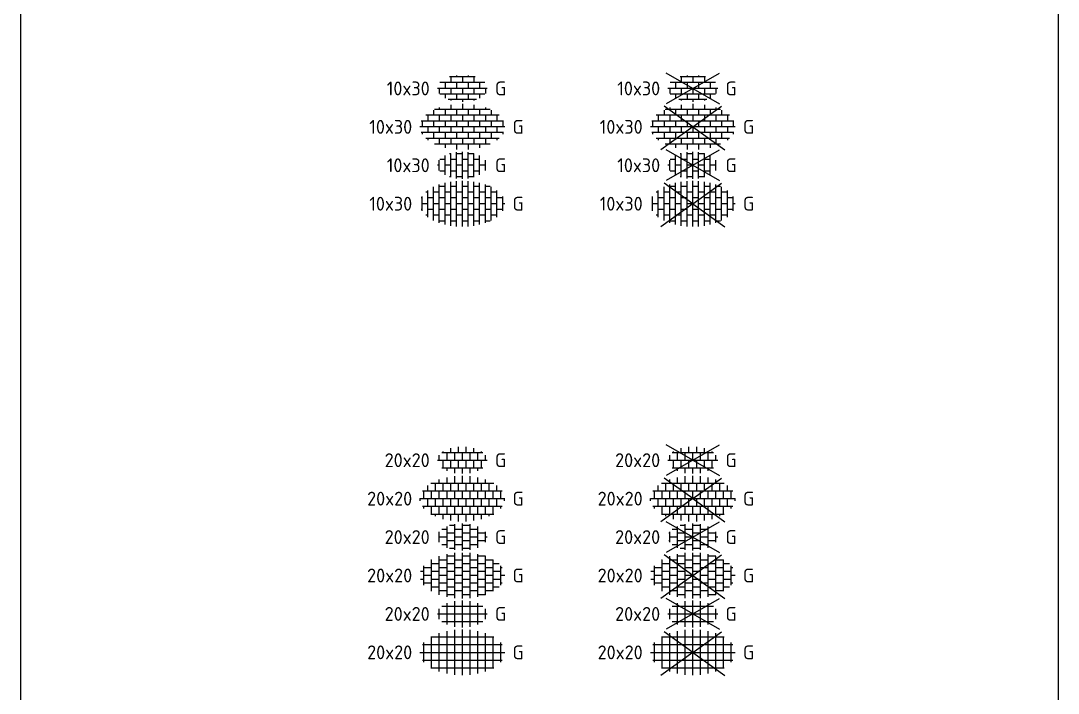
# Model space of a CAD drawing. Header units: metres. Extents: x -77 to 448, y 4806 to 5239.
# Drawn here: x 81.16 to 108.17, y 4893.88 to 4911.38 of the extents above; entities that cross this region are included whole.
import ezdxf
from ezdxf.enums import TextEntityAlignment as Align

# ---------------------------------------------------------------- set-up
doc = ezdxf.new("R2010")
doc.units = ezdxf.units.M
doc.layers.add('V-WE-VH-OPENVERHARDING_STRAATBAKSTEEN-S', color=90, linetype='Continuous', lineweight=25)
doc.styles.add('NLCS-ISO', font='NLCS-ISO.ttf')

# ---------------------------------------------------------------- blocks, each defined once
blk = doc.blocks.new('SVH-TEGEL_100X300_HALFST-SO')
for p, q in [((-2.25, -2.72), (-2.25, 2.72)), ((-1.5, -2.86), (-1.5, 2.86)), ((-0.75, -2.95), (-0.75, 2.95)), ((0, -2.98), (0, 2.97)), ((0.75, -2.95), (0.75, 2.95)), ((1.5, -2.86), (1.5, 2.86)), ((2.25, -2.72), (2.25, 2.72)), ((-4.5, 1.5), (-4.77, 1.5)), ((-4.5, -1.73), (-4.5, 1.73)), ((-3.75, -2.18), (-3.75, 2.18)), ((-3, 1.5), (-3.75, 1.5)), ((-3, -2.5), (-3, 2.5)), ((-2.25, 2.25), (-3, 2.25)), ((-1.5, 1.5), (-2.25, 1.5)), ((-0.75, 2.25), (-1.5, 2.25)), ((0, 1.5), (-0.75, 1.5)), ((0.75, 2.25), (0, 2.25)), ((1.5, 1.5), (0.75, 1.5)), ((2.25, 2.25), (1.5, 2.25)), ((3, 1.5), (2.25, 1.5)), ((3, -2.5), (3, 2.5)), ((3.61, 2.25), (3, 2.25)), ((3.75, -2.18), (3.75, 2.18)), ((4.5, 1.5), (3.75, 1.5)), ((4.5, -1.73), (4.5, 1.73)), ((-5.25, 0.75), (-5.35, 0.75)), ((-5.25, -0.93), (-5.25, 0.93)), ((-4.5, 0), (-5.25, 0)), ((-3.75, 0.75), (-4.5, 0.75)), ((-3, 0), (-3.75, 0)), ((-2.25, 0.75), (-3, 0.75)), ((-1.5, 0), (-2.25, 0)), ((-0.75, 0.75), (-1.5, 0.75)), ((0, 0), (-0.75, 0)), ((0.75, 0.75), (0, 0.75)), ((1.5, 0), (0.75, 0)), ((2.25, 0.75), (1.5, 0.75)), ((3, 0), (2.25, 0)), ((3.75, 0.75), (3, 0.75)), ((5.25, 0.75), (4.5, 0.75)), ((5.25, -0.93), (5.25, 0.93)), ((-5.25, -0.75), (-5.35, -0.75)), ((-3.75, -0.75), (-4.5, -0.75)), ((-2.25, -0.75), (-3, -0.75)), ((-0.75, -0.75), (-1.5, -0.75)), ((0.75, -0.75), (0, -0.75)), ((2.25, -0.75), (1.5, -0.75)), ((3.75, -0.75), (3, -0.75)), ((4.5, 0), (3.75, 0)), ((5.25, -0.75), (4.5, -0.75)), ((5.53, 0), (5.25, 0)), ((-4.5, -1.5), (-4.77, -1.5)), ((-3, -1.5), (-3.75, -1.5)), ((-2.25, -2.25), (-3, -2.25)), ((-1.5, -1.5), (-2.25, -1.5)), ((-0.75, -2.25), (-1.5, -2.25)), ((0, -1.5), (-0.75, -1.5)), ((0.75, -2.25), (0, -2.25)), ((1.5, -1.5), (0.75, -1.5)), ((2.25, -2.25), (1.5, -2.25)), ((3, -1.5), (2.25, -1.5)), ((3.61, -2.25), (3, -2.25)), ((4.5, -1.5), (3.75, -1.5))]:
    blk.add_line(p, q)
at = {"style": 'NLCS-ISO'}
blk.add_attdef('FORMAAT', text='', height=1.8, dxfattribs=at).set_placement((-6.53, 0), align=Align.MIDDLE_RIGHT)
blk.add_attdef('KLEUR', text='', height=1.8, dxfattribs=at).set_placement((6.53, 0), align=Align.MIDDLE_LEFT)
at = {"style": 'NLCS-ISO', "flags": 1}
blk.add_attdef('FUNCTIE', text='', height=1.8, dxfattribs=at).set_placement((0, -3.98), align=Align.TOP_CENTER)
blk = doc.blocks.new('SVH-TEGEL_100X300_HALFST_KL-SO')
for p, q in [((-1.5, 1.5), (-1.67, 1.5)), ((-1.5, -1.55), (-1.5, 1.55)), ((-0.75, -1.7), (-0.75, 1.7)), ((0, 1.5), (-0.75, 1.5)), ((0, -1.75), (0, 1.75)), ((0.75, -1.7), (0.75, 1.7)), ((1.5, 1.5), (0.75, 1.5)), ((1.5, -1.55), (1.5, 1.55)), ((-3, 0), (-3.25, 0)), ((-3, -0.67), (-3, 0.67)), ((-2.25, 0.75), (-2.94, 0.75)), ((-2.25, -1.26), (-2.25, 1.26)), ((-1.5, 0), (-2.25, 0)), ((-0.75, 0.75), (-1.5, 0.75)), ((0, 0), (-0.75, 0)), ((0.75, 0.75), (0, 0.75)), ((1.5, 0), (0.75, 0)), ((2.25, 0.75), (1.5, 0.75)), ((2.25, -1.26), (2.25, 1.26)), ((3, 0), (2.25, 0)), ((3, -0.67), (3, 0.67)), ((-2.25, -0.75), (-2.94, -0.75)), ((-0.75, -0.75), (-1.5, -0.75)), ((0.75, -0.75), (0, -0.75)), ((2.25, -0.75), (1.5, -0.75)), ((-1.5, -1.5), (-1.67, -1.5)), ((0, -1.5), (-0.75, -1.5)), ((1.5, -1.5), (0.75, -1.5))]:
    blk.add_line(p, q)
at = {"style": 'NLCS-ISO'}
blk.add_attdef('FORMAAT', text='', height=1.8, dxfattribs=at).set_placement((-4.25, 0), align=Align.MIDDLE_RIGHT)
blk.add_attdef('KLEUR', text='', height=1.8, dxfattribs=at).set_placement((4.25, 0), align=Align.MIDDLE_LEFT)
at = {"style": 'NLCS-ISO', "flags": 1}
blk.add_attdef('FUNCTIE', text='', height=1.8, dxfattribs=at).set_placement((0, -2.75), align=Align.TOP_CENTER)
blk = doc.blocks.new('SVH-TEGEL_100X300_LINT-SO')
for p, q in [((-1.5, 2.86), (-1.5, 2.25)), ((0, 2.98), (0, 2.25)), ((1.5, 2.86), (1.5, 2.25)), ((4.77, 1.5), (-4.77, 1.5)), ((-4.5, 1.5), (-4.5, 0.75)), ((-3.75, 2.18), (-3.75, 1.5)), ((3.61, 2.25), (-3.61, 2.25)), ((-3, 2.5), (-3, 2.25)), ((-3, 1.5), (-3, 0.75)), ((-2.25, 2.25), (-2.25, 1.5)), ((-1.5, 1.5), (-1.5, 0.75)), ((-0.75, 2.25), (-0.75, 1.5)), ((0, 1.5), (0, 0.75)), ((0.75, 2.25), (0.75, 1.5)), ((1.5, 1.5), (1.5, 0.75)), ((2.25, 2.25), (2.25, 1.5)), ((3, 2.5), (3, 2.25)), ((3, 1.5), (3, 0.75)), ((3.75, 2.18), (3.75, 1.5)), ((4.5, 1.5), (4.5, 0.75)), ((5.53, 0), (-5.53, 0)), ((5.35, 0.75), (-5.35, 0.75)), ((-5.25, 0.75), (-5.25, 0)), ((-3.75, 0.75), (-3.75, 0)), ((-2.25, 0.75), (-2.25, 0)), ((-0.75, 0.75), (-0.75, 0)), ((0.75, 0.75), (0.75, 0)), ((2.25, 0.75), (2.25, 0)), ((3.75, 0.75), (3.75, 0)), ((5.25, 0.75), (5.25, 0)), ((5.35, -0.75), (-5.35, -0.75)), ((-5.25, -0.75), (-5.25, -0.93)), ((-4.5, 0), (-4.5, -0.75)), ((-3.75, -0.75), (-3.75, -1.5)), ((-3, 0), (-3, -0.75)), ((-2.25, -0.75), (-2.25, -1.5)), ((-1.5, 0), (-1.5, -0.75)), ((-0.75, -0.75), (-0.75, -1.5)), ((0, 0), (0, -0.75)), ((0.75, -0.75), (0.75, -1.5)), ((1.5, 0), (1.5, -0.75)), ((2.25, -0.75), (2.25, -1.5)), ((3, 0), (3, -0.75)), ((3.75, -0.75), (3.75, -1.5)), ((4.5, 0), (4.5, -0.75)), ((5.25, -0.75), (5.25, -0.93)), ((4.77, -1.5), (-4.77, -1.5)), ((-4.5, -1.5), (-4.5, -1.73)), ((3.61, -2.25), (-3.61, -2.25)), ((-3, -1.5), (-3, -2.25)), ((-2.25, -2.25), (-2.25, -2.72)), ((-1.5, -1.5), (-1.5, -2.25)), ((-0.75, -2.25), (-0.75, -2.95)), ((0, -1.5), (0, -2.25)), ((0.75, -2.25), (0.75, -2.95)), ((1.5, -1.5), (1.5, -2.25)), ((2.25, -2.25), (2.25, -2.72)), ((3, -1.5), (3, -2.25)), ((4.5, -1.5), (4.5, -1.73))]:
    blk.add_line(p, q)
at = {"style": 'NLCS-ISO'}
blk.add_attdef('FORMAAT', text='', height=1.8, dxfattribs=at).set_placement((-6.53, 0), align=Align.MIDDLE_RIGHT)
blk.add_attdef('KLEUR', text='', height=1.8, dxfattribs=at).set_placement((6.53, 0), align=Align.MIDDLE_LEFT)
at = {"style": 'NLCS-ISO', "flags": 1}
blk.add_attdef('FUNCTIE', text='', height=1.8, dxfattribs=at).set_placement((0.12, -3.58), align=Align.TOP_CENTER)
blk = doc.blocks.new('SVH-TEGEL_100X300_LINT_KL-SO')
for p, q in [((1.67, 1.5), (-1.67, 1.5)), ((-1.5, 1.5), (-1.5, 0.75)), ((-0.75, 1.7), (-0.75, 1.5)), ((0, 1.5), (0, 0.75)), ((0.75, 1.7), (0.75, 1.5)), ((1.5, 1.5), (1.5, 0.75)), ((3.25, 0), (-3.25, 0)), ((2.94, 0.75), (-2.94, 0.75)), ((-2.25, 0.75), (-2.25, 0)), ((-0.75, 0.75), (-0.75, 0)), ((0.75, 0.75), (0.75, 0)), ((2.25, 0.75), (2.25, 0)), ((-3, 0), (-3, -0.67)), ((2.94, -0.75), (-2.94, -0.75)), ((-2.25, -0.75), (-2.25, -1.26)), ((-1.5, 0), (-1.5, -0.75)), ((-0.75, -0.75), (-0.75, -1.45)), ((0, 0), (0, -0.75)), ((0.75, -0.75), (0.75, -1.45)), ((1.5, 0), (1.5, -0.75)), ((2.25, -0.75), (2.25, -1.26)), ((3, 0), (3, -0.67)), ((1.83, -1.45), (-1.83, -1.45)), ((-1.5, -1.45), (-1.5, -1.55)), ((0, -1.45), (0, -1.75)), ((1.5, -1.45), (1.5, -1.55))]:
    blk.add_line(p, q)
at = {"style": 'NLCS-ISO'}
blk.add_attdef('FORMAAT', text='', height=1.8, dxfattribs=at).set_placement((-4.25, 0), align=Align.MIDDLE_RIGHT)
blk.add_attdef('KLEUR', text='', height=1.8, dxfattribs=at).set_placement((4.25, 0), align=Align.MIDDLE_LEFT)
at = {"style": 'NLCS-ISO', "flags": 1}
blk.add_attdef('FUNCTIE', text='', height=1.8, dxfattribs=at).set_placement((0, -2.75), align=Align.TOP_CENTER)
blk = doc.blocks.new('SVH-TEGEL_200X200_BLOK-SO')
for p, q in [((-2, -2.77), (-2, 2.77)), ((-1, -2.93), (-1, 2.93)), ((0, -2.98), (0, 2.98)), ((1, -2.93), (1, 2.93)), ((2, -2.77), (2, 2.77)), ((-4.09, 2), (4.09, 2)), ((-4, -2.05), (-4, 2.05)), ((-3, -2.5), (-3, 2.5)), ((3, -2.5), (3, 2.5)), ((4, -2.05), (4, 2.05)), ((-5.53, 0), (5.53, 0)), ((-5.2, 1), (5.2, 1)), ((-5, -1.27), (-5, 1.27)), ((5, -1.27), (5, 1.27)), ((-5.2, -1), (5.2, -1)), ((-4.09, -2), (4.09, -2))]:
    blk.add_line(p, q)
at = {"style": 'NLCS-ISO'}
blk.add_attdef('FORMAAT', text='', height=1.8, dxfattribs=at).set_placement((-6.53, 0), align=Align.MIDDLE_RIGHT)
blk.add_attdef('KLEUR', text='', height=1.8, dxfattribs=at).set_placement((6.53, 0), align=Align.MIDDLE_LEFT)
at = {"style": 'NLCS-ISO', "flags": 1}
blk.add_attdef('FUNCTIE', text='', height=1.8, dxfattribs=at).set_placement((0, -3.98), align=Align.TOP_CENTER)
blk = doc.blocks.new('SVH-TEGEL_200X200_BLOK_KL-SO')
for p, q in [((-2, -1.38), (-2, 1.38)), ((-1, -1.67), (-1, 1.67)), ((0, -1.75), (0, 1.75)), ((1, -1.67), (1, 1.67)), ((2, -1.38), (2, 1.38)), ((-3.25, 0), (3.25, 0)), ((-3, -0.67), (-3, 0.67)), ((-2.67, 1), (2.67, 1)), ((3, -0.67), (3, 0.67)), ((-2.67, -1), (2.67, -1))]:
    blk.add_line(p, q)
at = {"style": 'NLCS-ISO'}
blk.add_attdef('FORMAAT', text='', height=1.8, dxfattribs=at).set_placement((-4.25, 0), align=Align.MIDDLE_RIGHT)
blk.add_attdef('KLEUR', text='', height=1.8, dxfattribs=at).set_placement((4.25, 0), align=Align.MIDDLE_LEFT)
at = {"style": 'NLCS-ISO', "flags": 1}
blk.add_attdef('FUNCTIE', text='', height=1.8, dxfattribs=at).set_placement((0, -2.75), align=Align.TOP_CENTER)
blk = doc.blocks.new('SVH-TEGEL_200X200_HALFST-SO')
for p, q in [((-2, -2.77), (-2, 2.77)), ((-1, -2.93), (-1, 2.93)), ((0, -2.98), (0, 2.97)), ((1, -2.93), (1, 2.93)), ((2, -2.77), (2, 2.77)), ((-4, 2), (-4.09, 2)), ((-4, -2.05), (-4, 2.05)), ((-3, 1.5), (-4, 1.5)), ((-3, -2.5), (-3, 2.5)), ((-2, 2), (-3, 2)), ((-1, 2.5), (-2, 2.5)), ((-1, 1.5), (-2, 1.5)), ((0, 2), (-1, 2)), ((1, 2.5), (0, 2.5)), ((1, 1.5), (0, 1.5)), ((2, 2), (1, 2)), ((2.99, 2.5), (2, 2.5)), ((3, 1.5), (2, 1.5)), ((3, -2.5), (3, 2.5)), ((4, 2), (3, 2)), ((4, -2.05), (4, 2.05)), ((4.77, 1.5), (4, 1.5)), ((-5, 0.5), (-5.45, 0.5)), ((-5, -1.27), (-5, 1.27)), ((-4, 1), (-5, 1)), ((-4, 0), (-5, 0)), ((-3, 0.5), (-4, 0.5)), ((-2, 1), (-3, 1)), ((-2, 0), (-3, 0)), ((-1, 0.5), (-2, 0.5)), ((0, 1), (-1, 1)), ((0, 0), (-1, 0)), ((1, 0.5), (0, 0.5)), ((2, 1), (1, 1)), ((2, 0), (1, 0)), ((3, 0.5), (2, 0.5)), ((4, 1), (3, 1)), ((4, 0), (3, 0)), ((5, 0.5), (4, 0.5)), ((5, -1.27), (5, 1.27)), ((5.2, 1), (5, 1)), ((-5, -0.5), (-5.45, -0.5)), ((-4, -1), (-5, -1)), ((-3, -0.5), (-4, -0.5)), ((-2, -1), (-3, -1)), ((-1, -0.5), (-2, -0.5)), ((0, -1), (-1, -1)), ((1, -0.5), (0, -0.5)), ((2, -1), (1, -1)), ((3, -0.5), (2, -0.5)), ((4, -1), (3, -1)), ((5, -0.5), (4, -0.5)), ((5.53, 0), (5, 0)), ((5.2, -1), (5, -1)), ((-4, -2), (-4.09, -2)), ((-3, -1.5), (-4, -1.5)), ((-2, -2), (-3, -2)), ((-1, -1.5), (-2, -1.5)), ((-1, -2.5), (-2, -2.5)), ((0, -2), (-1, -2)), ((1, -1.5), (0, -1.5)), ((1, -2.5), (0, -2.5)), ((2, -2), (1, -2)), ((3, -1.5), (2, -1.5)), ((2.99, -2.5), (2, -2.5)), ((4, -2), (3, -2)), ((4.77, -1.5), (4, -1.5))]:
    blk.add_line(p, q)
at = {"style": 'NLCS-ISO'}
blk.add_attdef('FORMAAT', text='', height=1.8, dxfattribs=at).set_placement((-6.53, 0), align=Align.MIDDLE_RIGHT)
blk.add_attdef('KLEUR', text='', height=1.8, dxfattribs=at).set_placement((6.53, 0), align=Align.MIDDLE_LEFT)
at = {"style": 'NLCS-ISO', "flags": 1}
blk.add_attdef('FUNCTIE', text='', height=1.8, dxfattribs=at).set_placement((0, -3.98), align=Align.TOP_CENTER)
blk = doc.blocks.new('SVH-TEGEL_200X200_HALFST_KL-SO')
for p, q in [((-2, -1.38), (-2, 1.38)), ((-1, 1.5), (-1.67, 1.5)), ((-1, -1.67), (-1, 1.67)), ((0, -1.75), (0, 1.75)), ((1, 1.5), (0, 1.5)), ((1, -1.67), (1, 1.67)), ((2, -1.38), (2, 1.38)), ((-3, 0.5), (-3.11, 0.5)), ((-3, -0.67), (-3, 0.67)), ((-2, 0), (-3, 0)), ((-2, 1), (-2.67, 1)), ((-1, 0.5), (-2, 0.5)), ((0, 1), (-1, 1)), ((0, 0), (-1, 0)), ((1, 0.5), (0, 0.5)), ((2, 1), (1, 1)), ((2, 0), (1, 0)), ((3, 0.5), (2, 0.5)), ((3, -0.67), (3, 0.67)), ((3.25, 0), (3, 0)), ((-3, -0.5), (-3.11, -0.5)), ((-2, -1), (-2.67, -1)), ((-1, -0.5), (-2, -0.5)), ((0, -1), (-1, -1)), ((1, -0.5), (0, -0.5)), ((2, -1), (1, -1)), ((3, -0.5), (2, -0.5)), ((-1, -1.5), (-1.67, -1.5)), ((1, -1.5), (0, -1.5))]:
    blk.add_line(p, q)
at = {"style": 'NLCS-ISO'}
blk.add_attdef('FORMAAT', text='', height=1.8, dxfattribs=at).set_placement((-4.25, 0), align=Align.MIDDLE_RIGHT)
blk.add_attdef('KLEUR', text='', height=1.8, dxfattribs=at).set_placement((4.25, 0), align=Align.MIDDLE_LEFT)
at = {"style": 'NLCS-ISO', "flags": 1}
blk.add_attdef('FUNCTIE', text='', height=1.8, dxfattribs=at).set_placement((0, -2.75), align=Align.TOP_CENTER)
blk = doc.blocks.new('SVH-TEGEL_200X200_LINT-SO')
for p, q in [((-2, 2), (-2, 2.77)), ((-1, 2), (-1, 2.93)), ((0, 2), (0, 2.98)), ((1, 2), (1, 2.93)), ((2, 2), (2, 2.77)), ((-4.5, 1), (-4.5, 1.73)), ((-4.09, 2), (4.09, 2)), ((-3.5, 1), (-3.5, 2)), ((-3, 2), (-3, 2.5)), ((-2.5, 1), (-2.5, 2)), ((-1.5, 1), (-1.5, 2)), ((-0.5, 1), (-0.5, 2)), ((0.5, 1), (0.5, 2)), ((1.5, 1), (1.5, 2)), ((2.5, 1), (2.5, 2)), ((3, 2), (3, 2.5)), ((3.5, 1), (3.5, 2)), ((4, 2), (4, 2.05)), ((4.5, 1), (4.5, 1.73)), ((-5.53, 0), (5.53, 0)), ((-5.5, -0.28), (-5.5, 0)), ((-5.2, 1), (5.2, 1)), ((-5, 0), (-5, 1)), ((-4.5, -1), (-4.5, 0)), ((-4, 0), (-4, 1)), ((-3.5, -1), (-3.5, 0)), ((-3, 0), (-3, 1)), ((-2.5, -1), (-2.5, 0)), ((-2, 0), (-2, 1)), ((-1.5, -1), (-1.5, 0)), ((-1, 0), (-1, 1)), ((-0.5, -1), (-0.5, 0)), ((0, 0), (0, 1)), ((0.5, -1), (0.5, 0)), ((1, 0), (1, 1)), ((1.5, -1), (1.5, 0)), ((2, 0), (2, 1)), ((2.5, -1), (2.5, 0)), ((3, 0), (3, 1)), ((3.5, -1), (3.5, 0)), ((4, 0), (4, 1)), ((4.5, -1), (4.5, 0)), ((5, 0), (5, 1)), ((5.5, -0.28), (5.5, 0)), ((-5.2, -1), (5.2, -1)), ((-5, -1.27), (-5, -1)), ((-4, -2), (-4, -1)), ((-3, -2), (-3, -1)), ((-2, -2), (-2, -1)), ((-1, -2), (-1, -1)), ((0, -2), (0, -1)), ((1, -2), (1, -1)), ((2, -2), (2, -1)), ((3, -2), (3, -1)), ((4, -2), (4, -1)), ((5, -1.27), (5, -1)), ((-4.09, -2), (4.09, -2)), ((-3.5, -2.3), (-3.5, -2)), ((-2.5, -2.65), (-2.5, -2)), ((-1.5, -2.86), (-1.5, -2)), ((-0.5, -2.96), (-0.5, -2)), ((0.5, -2.96), (0.5, -2)), ((1.5, -2.86), (1.5, -2)), ((2.5, -2.65), (2.5, -2)), ((3.5, -2.3), (3.5, -2))]:
    blk.add_line(p, q)
at = {"style": 'NLCS-ISO'}
blk.add_attdef('FORMAAT', text='', height=1.8, dxfattribs=at).set_placement((-6.53, 0), align=Align.MIDDLE_RIGHT)
blk.add_attdef('KLEUR', text='', height=1.8, dxfattribs=at).set_placement((6.53, 0), align=Align.MIDDLE_LEFT)
at = {"style": 'NLCS-ISO', "flags": 1}
blk.add_attdef('FUNCTIE', text='', height=1.8, dxfattribs=at).set_placement((0, -3.98), align=Align.TOP_CENTER)
blk = doc.blocks.new('SVH-TEGEL_200X200_LINT_KL-SO')
for p, q in [((-1.5, 1), (-1.5, 1.55)), ((-0.5, 1), (-0.5, 1.73)), ((0.5, 1), (0.5, 1.73)), ((1.5, 1), (1.5, 1.55)), ((-3.25, 0), (3.25, 0)), ((-3, 0), (-3, 0.67)), ((-2.67, 1), (2.67, 1)), ((-2.5, 1), (-2.5, 1.12)), ((-2.5, -1), (-2.5, 0)), ((-2, 0), (-2, 1)), ((-1.5, -1), (-1.5, 0)), ((-1, 0), (-1, 1)), ((-0.5, -1), (-0.5, 0)), ((0, 0), (0, 1)), ((0.5, -1), (0.5, 0)), ((1, 0), (1, 1)), ((1.5, -1), (1.5, 0)), ((2, 0), (2, 1)), ((2.5, 1), (2.5, 1.12)), ((2.5, -1), (2.5, 0)), ((3, 0), (3, 0.67)), ((-2.67, -1), (2.67, -1)), ((-2, -1.38), (-2, -1)), ((-1, -1.67), (-1, -1)), ((0, -1.75), (0, -1)), ((1, -1.67), (1, -1)), ((2, -1.38), (2, -1))]:
    blk.add_line(p, q)
at = {"style": 'NLCS-ISO'}
blk.add_attdef('FORMAAT', text='', height=1.8, dxfattribs=at).set_placement((-4.25, 0), align=Align.MIDDLE_RIGHT)
blk.add_attdef('KLEUR', text='', height=1.8, dxfattribs=at).set_placement((4.25, 0), align=Align.MIDDLE_LEFT)
at = {"style": 'NLCS-ISO', "flags": 1}
blk.add_attdef('FUNCTIE', text='', height=1.8, dxfattribs=at).set_placement((0, -2.75), align=Align.TOP_CENTER)
blk = doc.blocks.new('V-SVH-TEGEL_100X300_HALFST-SO')
for p, q in [((-2.25, -2.72), (-2.25, 2.72)), ((-1.5, -2.86), (-1.5, 2.86)), ((-0.75, -2.95), (-0.75, 2.95)), ((0, -2.98), (0, 2.97)), ((0.75, -2.95), (0.75, 2.95)), ((1.5, -2.86), (1.5, 2.86)), ((2.25, -2.72), (2.25, 2.72)), ((-4.5, 1.5), (-4.77, 1.5)), ((-4.5, -1.73), (-4.5, 1.73)), ((-3.75, -2.18), (-3.75, 2.18)), ((-3, 1.5), (-3.75, 1.5)), ((0, 0), (-3.73, 2.68)), ((-3, -2.5), (-3, 2.5)), ((-2.25, 2.25), (-3, 2.25)), ((-1.5, 1.5), (-2.25, 1.5)), ((-0.75, 2.25), (-1.5, 2.25)), ((0, 1.5), (-0.75, 1.5)), ((0, 0), (3.73, 2.68)), ((0.75, 2.25), (0, 2.25)), ((1.5, 1.5), (0.75, 1.5)), ((2.25, 2.25), (1.5, 2.25)), ((3, 1.5), (2.25, 1.5)), ((3, -2.5), (3, 2.5)), ((3.61, 2.25), (3, 2.25)), ((3.75, -2.18), (3.75, 2.18)), ((4.5, 1.5), (3.75, 1.5)), ((4.5, -1.73), (4.5, 1.73)), ((-5.25, 0.75), (-5.35, 0.75)), ((-5.25, -0.93), (-5.25, 0.93)), ((-4.5, 0), (-5.25, 0)), ((-3.75, 0.75), (-4.5, 0.75)), ((0, 0), (-4.17, -3)), ((-3, 0), (-3.75, 0)), ((-2.25, 0.75), (-3, 0.75)), ((-1.5, 0), (-2.25, 0)), ((-0.75, 0.75), (-1.5, 0.75)), ((0, 0), (-0.75, 0)), ((0.75, 0.75), (0, 0.75)), ((1.5, 0), (0.75, 0)), ((2.25, 0.75), (1.5, 0.75)), ((3, 0), (2.25, 0)), ((3.75, 0.75), (3, 0.75)), ((5.25, 0.75), (4.5, 0.75)), ((5.25, -0.93), (5.25, 0.93)), ((-5.25, -0.75), (-5.35, -0.75)), ((-3.75, -0.75), (-4.5, -0.75)), ((-2.25, -0.75), (-3, -0.75)), ((-0.75, -0.75), (-1.5, -0.75)), ((0, 0), (4.17, -3)), ((0.75, -0.75), (0, -0.75)), ((2.25, -0.75), (1.5, -0.75)), ((3.75, -0.75), (3, -0.75)), ((4.5, 0), (3.75, 0)), ((5.25, -0.75), (4.5, -0.75)), ((5.53, 0), (5.25, 0)), ((-4.5, -1.5), (-4.77, -1.5)), ((-3, -1.5), (-3.75, -1.5)), ((-2.25, -2.25), (-3, -2.25)), ((-1.5, -1.5), (-2.25, -1.5)), ((-0.75, -2.25), (-1.5, -2.25)), ((0, -1.5), (-0.75, -1.5)), ((0.75, -2.25), (0, -2.25)), ((1.5, -1.5), (0.75, -1.5)), ((2.25, -2.25), (1.5, -2.25)), ((3, -1.5), (2.25, -1.5)), ((3.61, -2.25), (3, -2.25)), ((4.5, -1.5), (3.75, -1.5))]:
    blk.add_line(p, q)
at = {"style": 'NLCS-ISO'}
blk.add_attdef('FORMAAT', text='', height=1.8, dxfattribs=at).set_placement((-6.53, 0), align=Align.MIDDLE_RIGHT)
blk.add_attdef('KLEUR', text='', height=1.8, dxfattribs=at).set_placement((6.53, 0), align=Align.MIDDLE_LEFT)
at = {"style": 'NLCS-ISO', "flags": 1}
blk.add_attdef('FUNCTIE', text='', height=1.8, dxfattribs=at).set_placement((0, -3.98), align=Align.TOP_CENTER)
blk = doc.blocks.new('V-SVH-TEGEL_100X300_HALFST_KL-SO')
for p, q in [((0, 0), (-3.46, 2)), ((-1.5, 1.5), (-1.67, 1.5)), ((-1.5, -1.55), (-1.5, 1.55)), ((-0.75, -1.7), (-0.75, 1.7)), ((0, 1.5), (-0.75, 1.5)), ((0, 0), (3.46, 2)), ((0, -1.75), (0, 1.75)), ((0.75, -1.7), (0.75, 1.7)), ((1.5, 1.5), (0.75, 1.5)), ((1.5, -1.55), (1.5, 1.55)), ((0, 0), (-3.46, -2)), ((-3, 0), (-3.25, 0)), ((-3, -0.67), (-3, 0.67)), ((-2.25, 0.75), (-2.94, 0.75)), ((-2.25, -1.26), (-2.25, 1.26)), ((-1.5, 0), (-2.25, 0)), ((-0.75, 0.75), (-1.5, 0.75)), ((0, 0), (-0.75, 0)), ((0.75, 0.75), (0, 0.75)), ((0, 0), (3.46, -2)), ((1.5, 0), (0.75, 0)), ((2.25, 0.75), (1.5, 0.75)), ((2.25, -1.26), (2.25, 1.26)), ((3, 0), (2.25, 0)), ((3, -0.67), (3, 0.67)), ((-2.25, -0.75), (-2.94, -0.75)), ((-0.75, -0.75), (-1.5, -0.75)), ((0.75, -0.75), (0, -0.75)), ((2.25, -0.75), (1.5, -0.75)), ((-1.5, -1.5), (-1.67, -1.5)), ((0, -1.5), (-0.75, -1.5)), ((1.5, -1.5), (0.75, -1.5))]:
    blk.add_line(p, q)
at = {"style": 'NLCS-ISO'}
blk.add_attdef('FORMAAT', text='', height=1.8, dxfattribs=at).set_placement((-4.25, 0), align=Align.MIDDLE_RIGHT)
blk.add_attdef('KLEUR', text='', height=1.8, dxfattribs=at).set_placement((4.25, 0), align=Align.MIDDLE_LEFT)
at = {"style": 'NLCS-ISO', "flags": 1}
blk.add_attdef('FUNCTIE', text='', height=1.8, dxfattribs=at).set_placement((0, -2.75), align=Align.TOP_CENTER)
blk = doc.blocks.new('V-SVH-TEGEL_100X300_LINT-SO')
for p, q in [((-1.5, 2.86), (-1.5, 2.25)), ((0, 2.98), (0, 2.25)), ((1.5, 2.86), (1.5, 2.25)), ((4.77, 1.5), (-4.77, 1.5)), ((-4.5, 1.5), (-4.5, 0.75)), ((-3.75, 2.18), (-3.75, 1.5)), ((0, 0), (-3.73, 2.68)), ((3.61, 2.25), (-3.61, 2.25)), ((-3, 2.5), (-3, 2.25)), ((-3, 1.5), (-3, 0.75)), ((-2.25, 2.25), (-2.25, 1.5)), ((-1.5, 1.5), (-1.5, 0.75)), ((-0.75, 2.25), (-0.75, 1.5)), ((0, 0), (3.73, 2.68)), ((0, 1.5), (0, 0.75)), ((0.75, 2.25), (0.75, 1.5)), ((1.5, 1.5), (1.5, 0.75)), ((2.25, 2.25), (2.25, 1.5)), ((3, 2.5), (3, 2.25)), ((3, 1.5), (3, 0.75)), ((3.75, 2.18), (3.75, 1.5)), ((4.5, 1.5), (4.5, 0.75)), ((5.53, 0), (-5.53, 0)), ((5.35, 0.75), (-5.35, 0.75)), ((-5.25, 0.75), (-5.25, 0)), ((0, 0), (-4.17, -3)), ((-3.75, 0.75), (-3.75, 0)), ((-2.25, 0.75), (-2.25, 0)), ((-0.75, 0.75), (-0.75, 0)), ((0.75, 0.75), (0.75, 0)), ((2.25, 0.75), (2.25, 0)), ((3.75, 0.75), (3.75, 0)), ((5.25, 0.75), (5.25, 0)), ((5.35, -0.75), (-5.35, -0.75)), ((-5.25, -0.75), (-5.25, -0.93)), ((-4.5, 0), (-4.5, -0.75)), ((-3.75, -0.75), (-3.75, -1.5)), ((-3, 0), (-3, -0.75)), ((-2.25, -0.75), (-2.25, -1.5)), ((-1.5, 0), (-1.5, -0.75)), ((-0.75, -0.75), (-0.75, -1.5)), ((0, 0), (0, -0.75)), ((0, 0), (4.17, -3)), ((0.75, -0.75), (0.75, -1.5)), ((1.5, 0), (1.5, -0.75)), ((2.25, -0.75), (2.25, -1.5)), ((3, 0), (3, -0.75)), ((3.75, -0.75), (3.75, -1.5)), ((4.5, 0), (4.5, -0.75)), ((5.25, -0.75), (5.25, -0.93)), ((4.77, -1.5), (-4.77, -1.5)), ((-4.5, -1.5), (-4.5, -1.73)), ((3.61, -2.25), (-3.61, -2.25)), ((-3, -1.5), (-3, -2.25)), ((-2.25, -2.25), (-2.25, -2.72)), ((-1.5, -1.5), (-1.5, -2.25)), ((-0.75, -2.25), (-0.75, -2.95)), ((0, -1.5), (0, -2.25)), ((0.75, -2.25), (0.75, -2.95)), ((1.5, -1.5), (1.5, -2.25)), ((2.25, -2.25), (2.25, -2.72)), ((3, -1.5), (3, -2.25)), ((4.5, -1.5), (4.5, -1.73))]:
    blk.add_line(p, q)
at = {"style": 'NLCS-ISO'}
blk.add_attdef('FORMAAT', text='', height=1.8, dxfattribs=at).set_placement((-6.53, 0), align=Align.MIDDLE_RIGHT)
blk.add_attdef('KLEUR', text='', height=1.8, dxfattribs=at).set_placement((6.53, 0), align=Align.MIDDLE_LEFT)
at = {"style": 'NLCS-ISO', "flags": 1}
blk.add_attdef('FUNCTIE', text='', height=1.8, dxfattribs=at).set_placement((0.12, -3.58), align=Align.TOP_CENTER)
blk = doc.blocks.new('V-SVH-TEGEL_100X300_LINT_KL-SO')
for p, q in [((0, 0), (-3.46, 2)), ((1.67, 1.5), (-1.67, 1.5)), ((-1.5, 1.5), (-1.5, 0.75)), ((-0.75, 1.7), (-0.75, 1.5)), ((0, 0), (3.46, 2)), ((0, 1.5), (0, 0.75)), ((0.75, 1.7), (0.75, 1.5)), ((1.5, 1.5), (1.5, 0.75)), ((0, 0), (-3.46, -2)), ((3.25, 0), (-3.25, 0)), ((2.94, 0.75), (-2.94, 0.75)), ((-2.25, 0.75), (-2.25, 0)), ((-0.75, 0.75), (-0.75, 0)), ((0, 0), (3.46, -2)), ((0.75, 0.75), (0.75, 0)), ((2.25, 0.75), (2.25, 0)), ((-3, 0), (-3, -0.67)), ((2.94, -0.75), (-2.94, -0.75)), ((-2.25, -0.75), (-2.25, -1.26)), ((-1.5, 0), (-1.5, -0.75)), ((-0.75, -0.75), (-0.75, -1.45)), ((0, 0), (0, -0.75)), ((0.75, -0.75), (0.75, -1.45)), ((1.5, 0), (1.5, -0.75)), ((2.25, -0.75), (2.25, -1.26)), ((3, 0), (3, -0.67)), ((1.83, -1.45), (-1.83, -1.45)), ((-1.5, -1.45), (-1.5, -1.55)), ((0, -1.45), (0, -1.75)), ((1.5, -1.45), (1.5, -1.55))]:
    blk.add_line(p, q)
at = {"style": 'NLCS-ISO'}
blk.add_attdef('FORMAAT', text='', height=1.8, dxfattribs=at).set_placement((-4.25, 0), align=Align.MIDDLE_RIGHT)
blk.add_attdef('KLEUR', text='', height=1.8, dxfattribs=at).set_placement((4.25, 0), align=Align.MIDDLE_LEFT)
at = {"style": 'NLCS-ISO', "flags": 1}
blk.add_attdef('FUNCTIE', text='', height=1.8, dxfattribs=at).set_placement((0, -2.75), align=Align.TOP_CENTER)
blk = doc.blocks.new('V-SVH-TEGEL_200X200_BLOK-SO')
for p, q in [((-2, -2.77), (-2, 2.77)), ((-1, -2.93), (-1, 2.93)), ((0, -2.98), (0, 2.98)), ((1, -2.93), (1, 2.93)), ((2, -2.77), (2, 2.77)), ((-4.09, 2), (4.09, 2)), ((-4, -2.05), (-4, 2.05)), ((0, 0), (-3.73, 2.68)), ((-3, -2.5), (-3, 2.5)), ((0, 0), (3.73, 2.68)), ((3, -2.5), (3, 2.5)), ((4, -2.05), (4, 2.05)), ((-5.53, 0), (5.53, 0)), ((-5.2, 1), (5.2, 1)), ((-5, -1.27), (-5, 1.27)), ((0, 0), (-4.17, -3)), ((5, -1.27), (5, 1.27)), ((-5.2, -1), (5.2, -1)), ((0, 0), (4.17, -3)), ((-4.09, -2), (4.09, -2))]:
    blk.add_line(p, q)
at = {"style": 'NLCS-ISO'}
blk.add_attdef('FORMAAT', text='', height=1.8, dxfattribs=at).set_placement((-6.53, 0), align=Align.MIDDLE_RIGHT)
blk.add_attdef('KLEUR', text='', height=1.8, dxfattribs=at).set_placement((6.53, 0), align=Align.MIDDLE_LEFT)
at = {"style": 'NLCS-ISO', "flags": 1}
blk.add_attdef('FUNCTIE', text='', height=1.8, dxfattribs=at).set_placement((0, -3.98), align=Align.TOP_CENTER)
blk = doc.blocks.new('V-SVH-TEGEL_200X200_BLOK_KL-SO')
for p, q in [((0, 0), (-3.46, 2)), ((-2, -1.38), (-2, 1.38)), ((-1, -1.67), (-1, 1.67)), ((0, 0), (3.46, 2)), ((0, -1.75), (0, 1.75)), ((1, -1.67), (1, 1.67)), ((2, -1.38), (2, 1.38)), ((0, 0), (-3.46, -2)), ((-3.25, 0), (3.25, 0)), ((-3, -0.67), (-3, 0.67)), ((-2.67, 1), (2.67, 1)), ((0, 0), (3.46, -2)), ((3, -0.67), (3, 0.67)), ((-2.67, -1), (2.67, -1))]:
    blk.add_line(p, q)
at = {"style": 'NLCS-ISO'}
blk.add_attdef('FORMAAT', text='', height=1.8, dxfattribs=at).set_placement((-4.25, 0), align=Align.MIDDLE_RIGHT)
blk.add_attdef('KLEUR', text='', height=1.8, dxfattribs=at).set_placement((4.25, 0), align=Align.MIDDLE_LEFT)
at = {"style": 'NLCS-ISO', "flags": 1}
blk.add_attdef('FUNCTIE', text='', height=1.8, dxfattribs=at).set_placement((0, -2.75), align=Align.TOP_CENTER)
blk = doc.blocks.new('V-SVH-TEGEL_200X200_HALFST-SO')
for p, q in [((-2, -2.77), (-2, 2.77)), ((-1, -2.93), (-1, 2.93)), ((0, -2.98), (0, 2.97)), ((1, -2.93), (1, 2.93)), ((2, -2.77), (2, 2.77)), ((-4, 2), (-4.09, 2)), ((-4, -2.05), (-4, 2.05)), ((-3, 1.5), (-4, 1.5)), ((0, 0), (-3.73, 2.68)), ((-3, -2.5), (-3, 2.5)), ((-2, 2), (-3, 2)), ((-1, 2.5), (-2, 2.5)), ((-1, 1.5), (-2, 1.5)), ((0, 2), (-1, 2)), ((0, 0), (3.73, 2.68)), ((1, 2.5), (0, 2.5)), ((1, 1.5), (0, 1.5)), ((2, 2), (1, 2)), ((2.99, 2.5), (2, 2.5)), ((3, 1.5), (2, 1.5)), ((3, -2.5), (3, 2.5)), ((4, 2), (3, 2)), ((4, -2.05), (4, 2.05)), ((4.77, 1.5), (4, 1.5)), ((-5, 0.5), (-5.45, 0.5)), ((-5, -1.27), (-5, 1.27)), ((-4, 1), (-5, 1)), ((-4, 0), (-5, 0)), ((0, 0), (-4.17, -3)), ((-3, 0.5), (-4, 0.5)), ((-2, 1), (-3, 1)), ((-2, 0), (-3, 0)), ((-1, 0.5), (-2, 0.5)), ((0, 1), (-1, 1)), ((0, 0), (-1, 0)), ((1, 0.5), (0, 0.5)), ((2, 1), (1, 1)), ((2, 0), (1, 0)), ((3, 0.5), (2, 0.5)), ((4, 1), (3, 1)), ((4, 0), (3, 0)), ((5, 0.5), (4, 0.5)), ((5, -1.27), (5, 1.27)), ((5.2, 1), (5, 1)), ((-5, -0.5), (-5.45, -0.5)), ((-4, -1), (-5, -1)), ((-3, -0.5), (-4, -0.5)), ((-2, -1), (-3, -1)), ((-1, -0.5), (-2, -0.5)), ((0, -1), (-1, -1)), ((0, 0), (4.17, -3)), ((1, -0.5), (0, -0.5)), ((2, -1), (1, -1)), ((3, -0.5), (2, -0.5)), ((4, -1), (3, -1)), ((5, -0.5), (4, -0.5)), ((5.53, 0), (5, 0)), ((5.2, -1), (5, -1)), ((-4, -2), (-4.09, -2)), ((-3, -1.5), (-4, -1.5)), ((-2, -2), (-3, -2)), ((-1, -1.5), (-2, -1.5)), ((-1, -2.5), (-2, -2.5)), ((0, -2), (-1, -2)), ((1, -1.5), (0, -1.5)), ((1, -2.5), (0, -2.5)), ((2, -2), (1, -2)), ((3, -1.5), (2, -1.5)), ((2.99, -2.5), (2, -2.5)), ((4, -2), (3, -2)), ((4.77, -1.5), (4, -1.5))]:
    blk.add_line(p, q)
at = {"style": 'NLCS-ISO'}
blk.add_attdef('FORMAAT', text='', height=1.8, dxfattribs=at).set_placement((-6.53, 0), align=Align.MIDDLE_RIGHT)
blk.add_attdef('KLEUR', text='', height=1.8, dxfattribs=at).set_placement((6.53, 0), align=Align.MIDDLE_LEFT)
at = {"style": 'NLCS-ISO', "flags": 1}
blk.add_attdef('FUNCTIE', text='', height=1.8, dxfattribs=at).set_placement((0, -3.98), align=Align.TOP_CENTER)
blk = doc.blocks.new('V-SVH-TEGEL_200X200_HALFST_KL-SO')
for p, q in [((0, 0), (-3.46, 2)), ((-2, -1.38), (-2, 1.38)), ((-1, 1.5), (-1.67, 1.5)), ((-1, -1.67), (-1, 1.67)), ((0, 0), (3.46, 2)), ((0, -1.75), (0, 1.75)), ((1, 1.5), (0, 1.5)), ((1, -1.67), (1, 1.67)), ((2, -1.38), (2, 1.38)), ((0, 0), (-3.46, -2)), ((-3, 0.5), (-3.11, 0.5)), ((-3, -0.67), (-3, 0.67)), ((-2, 0), (-3, 0)), ((-2, 1), (-2.67, 1)), ((-1, 0.5), (-2, 0.5)), ((0, 1), (-1, 1)), ((0, 0), (-1, 0)), ((1, 0.5), (0, 0.5)), ((0, 0), (3.46, -2)), ((2, 1), (1, 1)), ((2, 0), (1, 0)), ((3, 0.5), (2, 0.5)), ((3, -0.67), (3, 0.67)), ((3.25, 0), (3, 0)), ((-3, -0.5), (-3.11, -0.5)), ((-2, -1), (-2.67, -1)), ((-1, -0.5), (-2, -0.5)), ((0, -1), (-1, -1)), ((1, -0.5), (0, -0.5)), ((2, -1), (1, -1)), ((3, -0.5), (2, -0.5)), ((-1, -1.5), (-1.67, -1.5)), ((1, -1.5), (0, -1.5))]:
    blk.add_line(p, q)
at = {"style": 'NLCS-ISO'}
blk.add_attdef('FORMAAT', text='', height=1.8, dxfattribs=at).set_placement((-4.25, 0), align=Align.MIDDLE_RIGHT)
blk.add_attdef('KLEUR', text='', height=1.8, dxfattribs=at).set_placement((4.25, 0), align=Align.MIDDLE_LEFT)
at = {"style": 'NLCS-ISO', "flags": 1}
blk.add_attdef('FUNCTIE', text='', height=1.8, dxfattribs=at).set_placement((0, -2.75), align=Align.TOP_CENTER)
blk = doc.blocks.new('V-SVH-TEGEL_200X200_LINT-SO')
for p, q in [((-2, 2), (-2, 2.77)), ((-1, 2), (-1, 2.93)), ((0, 2), (0, 2.98)), ((1, 2), (1, 2.93)), ((2, 2), (2, 2.77)), ((-4.5, 1), (-4.5, 1.73)), ((-4.09, 2), (4.09, 2)), ((0, 0), (-3.73, 2.68)), ((-3.5, 1), (-3.5, 2)), ((-3, 2), (-3, 2.5)), ((-2.5, 1), (-2.5, 2)), ((-1.5, 1), (-1.5, 2)), ((-0.5, 1), (-0.5, 2)), ((0, 0), (3.73, 2.68)), ((0.5, 1), (0.5, 2)), ((1.5, 1), (1.5, 2)), ((2.5, 1), (2.5, 2)), ((3, 2), (3, 2.5)), ((3.5, 1), (3.5, 2)), ((4, 2), (4, 2.05)), ((4.5, 1), (4.5, 1.73)), ((-5.53, 0), (5.53, 0)), ((-5.5, -0.28), (-5.5, 0)), ((-5.2, 1), (5.2, 1)), ((-5, 0), (-5, 1)), ((-4.5, -1), (-4.5, 0)), ((0, 0), (-4.17, -3)), ((-4, 0), (-4, 1)), ((-3.5, -1), (-3.5, 0)), ((-3, 0), (-3, 1)), ((-2.5, -1), (-2.5, 0)), ((-2, 0), (-2, 1)), ((-1.5, -1), (-1.5, 0)), ((-1, 0), (-1, 1)), ((-0.5, -1), (-0.5, 0)), ((0, 0), (0, 1)), ((0.5, -1), (0.5, 0)), ((1, 0), (1, 1)), ((1.5, -1), (1.5, 0)), ((2, 0), (2, 1)), ((2.5, -1), (2.5, 0)), ((3, 0), (3, 1)), ((3.5, -1), (3.5, 0)), ((4, 0), (4, 1)), ((4.5, -1), (4.5, 0)), ((5, 0), (5, 1)), ((5.5, -0.28), (5.5, 0)), ((-5.2, -1), (5.2, -1)), ((-5, -1.27), (-5, -1)), ((-4, -2), (-4, -1)), ((-3, -2), (-3, -1)), ((-2, -2), (-2, -1)), ((-1, -2), (-1, -1)), ((0, 0), (4.17, -3)), ((0, -2), (0, -1)), ((1, -2), (1, -1)), ((2, -2), (2, -1)), ((3, -2), (3, -1)), ((4, -2), (4, -1)), ((5, -1.27), (5, -1)), ((-4.09, -2), (4.09, -2)), ((-3.5, -2.3), (-3.5, -2)), ((-2.5, -2.65), (-2.5, -2)), ((-1.5, -2.86), (-1.5, -2)), ((-0.5, -2.96), (-0.5, -2)), ((0.5, -2.96), (0.5, -2)), ((1.5, -2.86), (1.5, -2)), ((2.5, -2.65), (2.5, -2)), ((3.5, -2.3), (3.5, -2))]:
    blk.add_line(p, q)
at = {"style": 'NLCS-ISO'}
blk.add_attdef('FORMAAT', text='', height=1.8, dxfattribs=at).set_placement((-6.53, 0), align=Align.MIDDLE_RIGHT)
blk.add_attdef('KLEUR', text='', height=1.8, dxfattribs=at).set_placement((6.53, 0), align=Align.MIDDLE_LEFT)
at = {"style": 'NLCS-ISO', "flags": 1}
blk.add_attdef('FUNCTIE', text='', height=1.8, dxfattribs=at).set_placement((0, -3.98), align=Align.TOP_CENTER)
blk = doc.blocks.new('V-SVH-TEGEL_200X200_LINT_KL-SO')
for p, q in [((0, 0), (-3.46, 2)), ((-1.5, 1), (-1.5, 1.55)), ((-0.5, 1), (-0.5, 1.73)), ((0, 0), (3.46, 2)), ((0.5, 1), (0.5, 1.73)), ((1.5, 1), (1.5, 1.55)), ((0, 0), (-3.46, -2)), ((-3.25, 0), (3.25, 0)), ((-3, 0), (-3, 0.67)), ((-2.67, 1), (2.67, 1)), ((-2.5, 1), (-2.5, 1.12)), ((-2.5, -1), (-2.5, 0)), ((-2, 0), (-2, 1)), ((-1.5, -1), (-1.5, 0)), ((-1, 0), (-1, 1)), ((-0.5, -1), (-0.5, 0)), ((0, 0), (0, 1)), ((0, 0), (3.46, -2)), ((0.5, -1), (0.5, 0)), ((1, 0), (1, 1)), ((1.5, -1), (1.5, 0)), ((2, 0), (2, 1)), ((2.5, 1), (2.5, 1.12)), ((2.5, -1), (2.5, 0)), ((3, 0), (3, 0.67)), ((-2.67, -1), (2.67, -1)), ((-2, -1.38), (-2, -1)), ((-1, -1.67), (-1, -1)), ((0, -1.75), (0, -1)), ((1, -1.67), (1, -1)), ((2, -1.38), (2, -1))]:
    blk.add_line(p, q)
at = {"style": 'NLCS-ISO'}
blk.add_attdef('FORMAAT', text='', height=1.8, dxfattribs=at).set_placement((-4.25, 0), align=Align.MIDDLE_RIGHT)
blk.add_attdef('KLEUR', text='', height=1.8, dxfattribs=at).set_placement((4.25, 0), align=Align.MIDDLE_LEFT)
at = {"style": 'NLCS-ISO', "flags": 1}
blk.add_attdef('FUNCTIE', text='', height=1.8, dxfattribs=at).set_placement((0, -2.75), align=Align.TOP_CENTER)

msp = doc.modelspace()

# ---------------------------------------------------------------- linework, layer by layer
msp.add_lwpolyline([(81.157, 5092.542), (108.167, 5092.542), (108.167, 4812.674), (81.157, 4812.674)], close=True)

# ---------------------------------------------------------------- block references
at = {"layer": 'V-WE-VH-OPENVERHARDING_STRAATBAKSTEEN-S', "xscale": 0.2, "yscale": 0.2, "zscale": 0.2}
for name, p, values in [('SVH-TEGEL_100X300_LINT_KL-SO', (92.654, 4909.623), {'FORMAAT': '10x30', 'KLEUR': 'G'}), ('V-SVH-TEGEL_100X300_LINT_KL-SO', (98.654, 4909.623), {'FORMAAT': '10x30', 'KLEUR': 'G'}), ('SVH-TEGEL_100X300_LINT-SO', (92.654, 4908.623), {'FORMAAT': '10x30', 'KLEUR': 'G'}), ('V-SVH-TEGEL_100X300_LINT-SO', (98.654, 4908.623), {'FORMAAT': '10x30', 'KLEUR': 'G'}), ('SVH-TEGEL_100X300_HALFST_KL-SO', (92.654, 4907.623), {'FORMAAT': '10x30', 'KLEUR': 'G'}), ('V-SVH-TEGEL_100X300_HALFST_KL-SO', (98.654, 4907.623), {'FORMAAT': '10x30', 'KLEUR': 'G'}), ('SVH-TEGEL_100X300_HALFST-SO', (92.654, 4906.623), {'FORMAAT': '10x30', 'KLEUR': 'G'}), ('V-SVH-TEGEL_100X300_HALFST-SO', (98.654, 4906.623), {'FORMAAT': '10x30', 'KLEUR': 'G'}), ('SVH-TEGEL_200X200_LINT_KL-SO', (92.654, 4899.948), {'FORMAAT': '20x20', 'KLEUR': 'G'}), ('V-SVH-TEGEL_200X200_LINT_KL-SO', (98.654, 4899.948), {'FORMAAT': '20x20', 'KLEUR': 'G'}), ('SVH-TEGEL_200X200_LINT-SO', (92.654, 4898.948), {'FORMAAT': '20x20', 'KLEUR': 'G'}), ('V-SVH-TEGEL_200X200_LINT-SO', (98.654, 4898.948), {'FORMAAT': '20x20', 'KLEUR': 'G'}), ('V-SVH-TEGEL_200X200_HALFST_KL-SO', (98.654, 4897.948), {'FORMAAT': '20x20', 'KLEUR': 'G'}), ('SVH-TEGEL_200X200_HALFST_KL-SO', (92.654, 4897.948), {'FORMAAT': '20x20', 'KLEUR': 'G'}), ('SVH-TEGEL_200X200_HALFST-SO', (92.654, 4896.948), {'FORMAAT': '20x20', 'KLEUR': 'G'}), ('V-SVH-TEGEL_200X200_HALFST-SO', (98.654, 4896.948), {'FORMAAT': '20x20', 'KLEUR': 'G'}), ('SVH-TEGEL_200X200_BLOK_KL-SO', (92.654, 4895.948), {'FORMAAT': '20x20', 'KLEUR': 'G'}), ('V-SVH-TEGEL_200X200_BLOK_KL-SO', (98.654, 4895.948), {'FORMAAT': '20x20', 'KLEUR': 'G'}), ('SVH-TEGEL_200X200_BLOK-SO', (92.654, 4894.948), {'FORMAAT': '20x20', 'KLEUR': 'G'}), ('V-SVH-TEGEL_200X200_BLOK-SO', (98.654, 4894.948), {'FORMAAT': '20x20', 'KLEUR': 'G'})]:
    msp.add_blockref(name, p, dxfattribs=at).add_auto_attribs(values)

doc.saveas('drawing.dxf')
